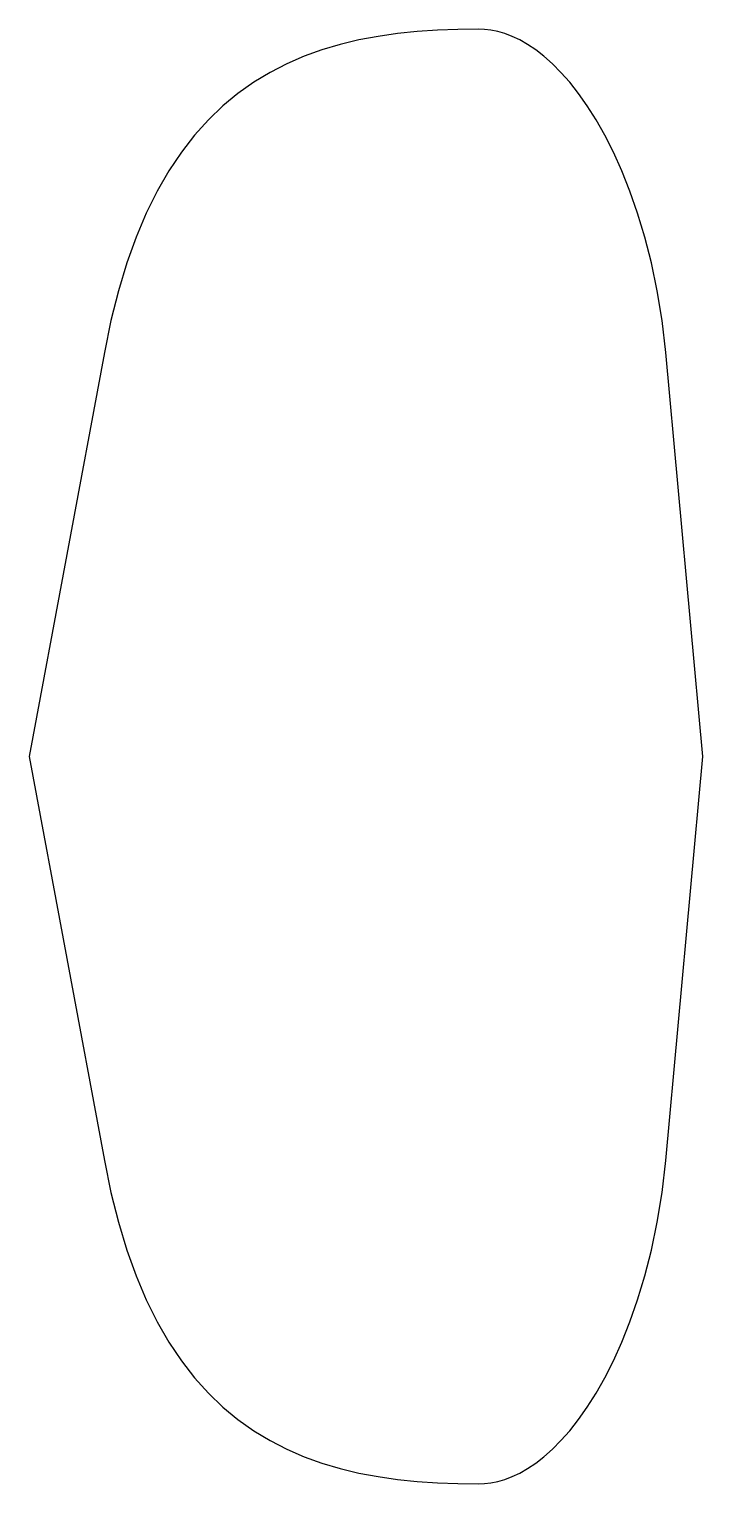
# Model space of a CAD drawing. Header units: metres. Extents: x 0 to 60, y -65 to 65.
import ezdxf

# ---------------------------------------------------------------- set-up
doc = ezdxf.new("R2010")
doc.units = ezdxf.units.M

msp = doc.modelspace()

# ---------------------------------------------------------------- linework, layer by layer
for p, q in [((29.3734, 63.8345), (27.7089, 63.4362)), ((31.0727, 64.1549), (29.3734, 63.8345)), ((32.8042, 64.4034), (31.0727, 64.1549)), ((34.5653, 64.586), (32.8042, 64.4034)), ((36.3534, 64.7089), (34.5653, 64.586)), ((38.1658, 64.7783), (36.3534, 64.7089)), ((40, 64.8), (38.1658, 64.7783)), ((40.5434, 64.7783), (40, 64.8)), ((41.1289, 64.7089), (40.5434, 64.7783)), ((41.7313, 64.586), (41.1289, 64.7089)), ((42.3624, 64.4034), (41.7313, 64.586)), ((43.0164, 64.1549), (42.3624, 64.4034)), ((43.6941, 63.8345), (43.0164, 64.1549)), ((44.3918, 63.4362), (43.6941, 63.8345)), ((24.495, 62.3814), (22.9508, 61.7126)), ((26.0819, 62.9538), (24.495, 62.3814)), ((27.7089, 63.4362), (26.0819, 62.9538)), ((45.1107, 62.9538), (44.3918, 63.4362)), ((45.8475, 62.3814), (45.1107, 62.9538)), ((46.5985, 61.7126), (45.8475, 62.3814)), ((21.452, 60.9417), (20.0011, 60.0623)), ((22.9508, 61.7126), (21.452, 60.9417)), ((47.3629, 60.9417), (46.5985, 61.7126)), ((48.1373, 60.0623), (47.3629, 60.9417)), ((20.0011, 60.0623), (18.6008, 59.0684)), ((48.9188, 59.0684), (48.1373, 60.0623)), ((18.6008, 59.0684), (17.2537, 57.9539)), ((49.7038, 57.9539), (48.9188, 59.0684)), ((17.2537, 57.9539), (15.9624, 56.713)), ((50.4872, 56.713), (49.7038, 57.9539)), ((15.9624, 56.713), (14.7296, 55.3392)), ((51.2643, 55.3392), (50.4872, 56.713)), ((14.7296, 55.3392), (13.5578, 53.8267)), ((52.0301, 53.8267), (51.2643, 55.3392)), ((13.5578, 53.8267), (12.4498, 52.1693)), ((52.7779, 52.1693), (52.0301, 53.8267)), ((12.4498, 52.1693), (11.4081, 50.3609)), ((53.4999, 50.3609), (52.7779, 52.1693)), ((11.4081, 50.3609), (10.4353, 48.3955)), ((54.1881, 48.3955), (53.4999, 50.3609)), ((10.4353, 48.3955), (9.53409, 46.267)), ((54.8322, 46.267), (54.1881, 48.3955)), ((9.53409, 46.267), (8.70709, 43.9692)), ((55.4205, 43.9692), (54.8322, 46.267)), ((8.70709, 43.9692), (7.95691, 41.4963)), ((55.9394, 41.4963), (55.4205, 43.9692)), ((7.95691, 41.4963), (7.28618, 38.8418)), ((56.3731, 38.8418), (55.9394, 41.4963)), ((7.28618, 38.8418), (6.70004, 36)), ((56.701, 36), (56.3731, 38.8418)), ((6.70004, 36), (0.00005, 0)), ((60.0012, 0), (56.701, 36)), ((0.00005, 0), (6.70004, -36)), ((56.701, -36), (60.0012, 0)), ((6.70004, -36), (7.28618, -38.8418)), ((56.3731, -38.8418), (56.701, -36)), ((7.28618, -38.8418), (7.95691, -41.4963)), ((55.9394, -41.4963), (56.3731, -38.8418)), ((7.95691, -41.4963), (8.70709, -43.9692)), ((55.4205, -43.9692), (55.9394, -41.4963)), ((8.70709, -43.9692), (9.53409, -46.267)), ((54.8322, -46.267), (55.4205, -43.9692)), ((9.53409, -46.267), (10.4353, -48.3955)), ((54.1881, -48.3955), (54.8322, -46.267)), ((10.4353, -48.3955), (11.4081, -50.3609)), ((53.4999, -50.3609), (54.1881, -48.3955)), ((11.4081, -50.3609), (12.4498, -52.1693)), ((52.7779, -52.1693), (53.4999, -50.3609)), ((12.4498, -52.1693), (13.5578, -53.8267)), ((52.0301, -53.8267), (52.7779, -52.1693)), ((13.5578, -53.8267), (14.7296, -55.3392)), ((51.2643, -55.3392), (52.0301, -53.8267)), ((14.7296, -55.3392), (15.9624, -56.713)), ((50.4872, -56.713), (51.2643, -55.3392)), ((15.9624, -56.713), (17.2537, -57.9539)), ((49.7038, -57.9539), (50.4872, -56.713)), ((17.2537, -57.9539), (18.6008, -59.0684)), ((48.9188, -59.0684), (49.7038, -57.9539)), ((18.6008, -59.0684), (20.0011, -60.0623)), ((48.1373, -60.0623), (48.9188, -59.0684)), ((20.0011, -60.0623), (21.452, -60.9417)), ((47.3629, -60.9417), (48.1373, -60.0623)), ((21.452, -60.9417), (22.9508, -61.7126)), ((22.9508, -61.7126), (24.495, -62.3814)), ((45.8475, -62.3814), (46.5985, -61.7126)), ((46.5985, -61.7126), (47.3629, -60.9417)), ((24.495, -62.3814), (26.0819, -62.9538)), ((26.0819, -62.9538), (27.7089, -63.4362)), ((27.7089, -63.4362), (29.3734, -63.8345)), ((43.6941, -63.8345), (44.3918, -63.4362)), ((44.3918, -63.4362), (45.1107, -62.9538)), ((45.1107, -62.9538), (45.8475, -62.3814)), ((29.3734, -63.8345), (31.0727, -64.1549)), ((31.0727, -64.1549), (32.8042, -64.4034)), ((32.8042, -64.4034), (34.5653, -64.586)), ((34.5653, -64.586), (36.3534, -64.7089)), ((36.3534, -64.7089), (38.1658, -64.7783)), ((38.1658, -64.7783), (40, -64.8)), ((40, -64.8), (40.5434, -64.7783)), ((40.5434, -64.7783), (41.1289, -64.7089)), ((41.1289, -64.7089), (41.7313, -64.586)), ((41.7313, -64.586), (42.3624, -64.4034)), ((42.3624, -64.4034), (43.0164, -64.1549)), ((43.0164, -64.1549), (43.6941, -63.8345))]:
    msp.add_line(p, q)

doc.saveas('drawing.dxf')
